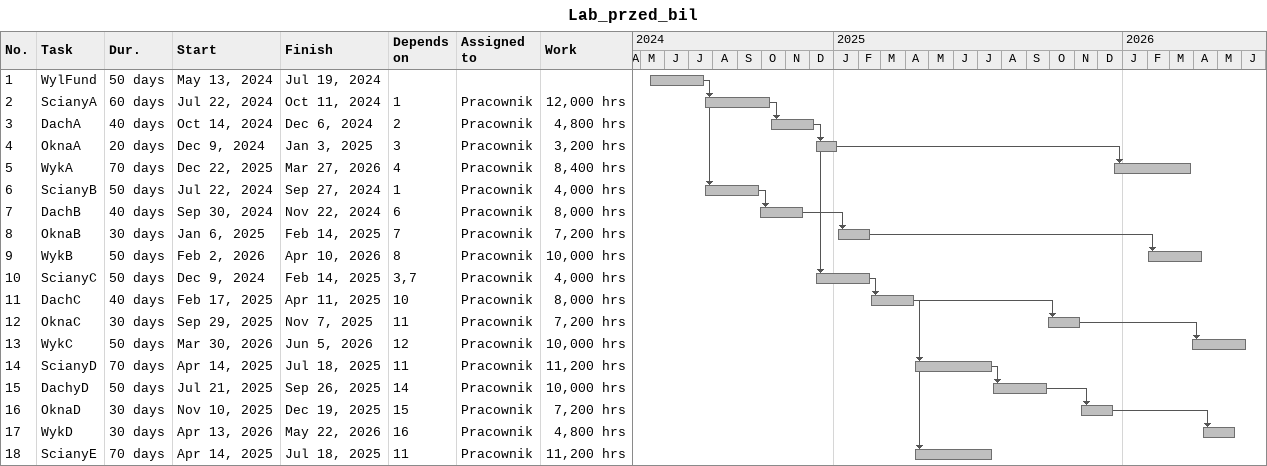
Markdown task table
Lab_przed_bil

| ID | Task | Duration | Start | Finish | Predecessors | Resources | Work (h) |
|---|---|---|---|---|---|---|---|
| 1 | WylFund | 50d | 2024-05-13 | 2024-07-19 |  |  |  |
| 2 | ScianyA | 60d | 2024-07-22 | 2024-10-11 | 1 | Pracownik | 12000 |
| 3 | DachA | 40d | 2024-10-14 | 2024-12-06 | 2 | Pracownik | 4800 |
| 4 | OknaA | 20d | 2024-12-09 | 2025-01-03 | 3 | Pracownik | 3200 |
| 5 | WykA | 70d | 2025-12-22 | 2026-03-27 | 4 | Pracownik | 8400 |
| 6 | ScianyB | 50d | 2024-07-22 | 2024-09-27 | 1 | Pracownik | 4000 |
| 7 | DachB | 40d | 2024-09-30 | 2024-11-22 | 6 | Pracownik | 8000 |
| 8 | OknaB | 30d | 2025-01-06 | 2025-02-14 | 7 | Pracownik | 7200 |
| 9 | WykB | 50d | 2026-02-02 | 2026-04-10 | 8 | Pracownik | 10000 |
| 10 | ScianyC | 50d | 2024-12-09 | 2025-02-14 | 3, 7 | Pracownik | 4000 |
| 11 | DachC | 40d | 2025-02-17 | 2025-04-11 | 10 | Pracownik | 8000 |
| 12 | OknaC | 30d | 2025-09-29 | 2025-11-07 | 11 | Pracownik | 7200 |
| 13 | WykC | 50d | 2026-03-30 | 2026-06-05 | 12 | Pracownik | 10000 |
| 14 | ScianyD | 70d | 2025-04-14 | 2025-07-18 | 11 | Pracownik | 11200 |
| 15 | DachyD | 50d | 2025-07-21 | 2025-09-26 | 14 | Pracownik | 10000 |
| 16 | OknaD | 30d | 2025-11-10 | 2025-12-19 | 15 | Pracownik | 7200 |
| 17 | WykD | 30d | 2026-04-13 | 2026-05-22 | 16 | Pracownik | 4800 |
| 18 | ScianyE | 70d | 2025-04-14 | 2025-07-18 | 11 | Pracownik | 11200 |
